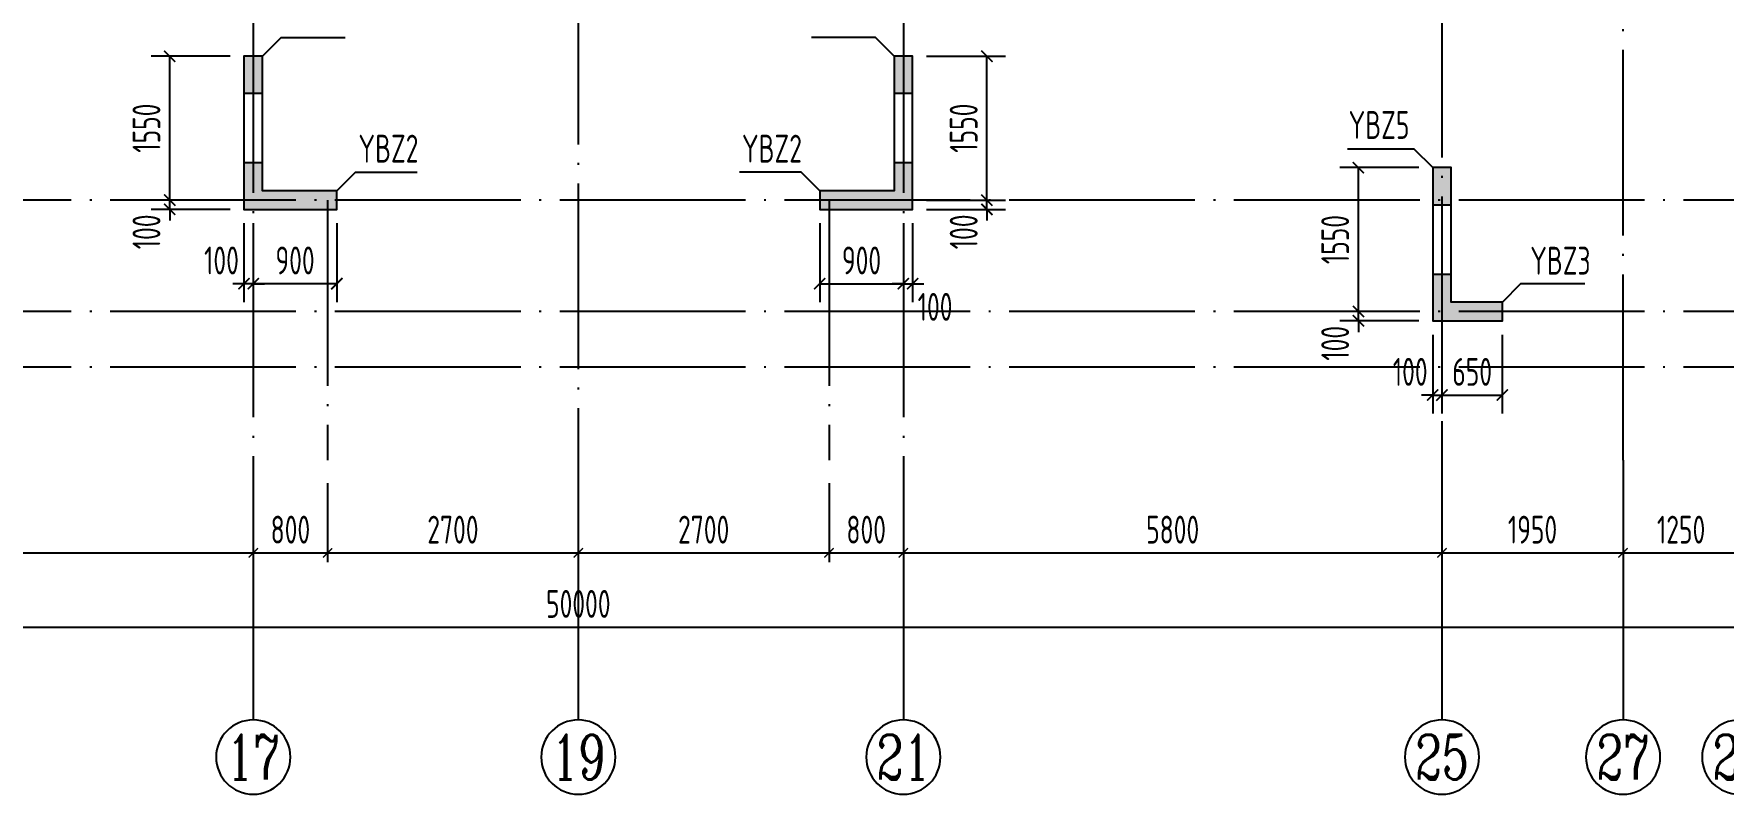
# Model space of a CAD drawing. Extents: x -1307975 to -76406, y -96289 to 379359.
# Drawn here: x -952058 to -933867, y 276150 to 284342 of the extents above; entities that cross this region are included whole.
import ezdxf
from ezdxf.enums import TextEntityAlignment as Align

# ---------------------------------------------------------------- set-up
doc = ezdxf.new("R2010")
doc.units = 0
doc.header["$LTSCALE"] = 1000
doc.linetypes.add('DOTE', pattern=[2.42, 2, -0.2, 0.02, -0.2])
doc.layers.get('0').update_dxf_attribs({"linetype": 'CONTINUOUS'})
doc.layers.get('DEFPOINTS').update_dxf_attribs({"linetype": 'CONTINUOUS'})
for name, color, linetype in [('A-AXIS', 1, 'CONTINUOUS'), ('A-DOTE', 10, 'DOTE'), ('AXIS_NUM', 7, 'CONTINUOUS'), ('S-Q墙实线', 6, 'CONTINUOUS'), ('S-Q墙标注', 3, 'CONTINUOUS'), ('S-X详图填充', 252, 'CONTINUOUS'), ('S-X详图实线', 4, 'CONTINUOUS'), ('S-Y一般标注', 3, 'CONTINUOUS'), ('S-Z柱编号', 6, 'CONTINUOUS')]:
    doc.layers.add(name, color=color, linetype=linetype)
doc.styles.add('TSSD_Axis', font='complex.shx', dxfattribs={"width": 0.7, "bigfont": 'hztxt.shx'})
doc.styles.add('TSSD_DIMENSION', font='Tssdeng.shx', dxfattribs={"width": 0.7, "bigfont": 'tssdchn.shx'})
doc.styles.add('TSSD_REIN', font='tssdeng.shx', dxfattribs={"width": 0.7, "height": 300, "bigfont": 'tssdchn.shx'})
doc.styles.add('结构文字', font='zstxt.shx', dxfattribs={"width": 0.7, "bigfont": 'zshz.shx'})
doc.dimstyles.new('STRUCK', dxfattribs={"dimtxt": 400, "dimasz": 121, "dimexe": 200, "dimexo": 150, "dimgap": 115, "dimtad": 1, "dimdec": 0, "dimdsep": 46, "dimtxsty": '结构文字', "dimblk": 'ARCHTICK', "dimcen": 400, "dimclrd": 3, "dimclre": 3, "dimclrt": 7, "dimadec": 0, "dimazin": 0, "dimtfac": 1, "dimtdec": 0, "dimtix": 1, "dimtmove": 2, "dimatfit": 3, "dimldrblk": '_DIMX', "dimfxl": 1, "dimtolj": 1, "dimtzin": 0, "dimarcsym": 0})
doc.dimstyles.new('TSSD_100_100', dxfattribs={"dimtxt": 300, "dimasz": 100, "dimexe": 100, "dimexo": 250, "dimgap": 100, "dimtad": 1, "dimdec": 0, "dimzin": 0, "dimdsep": 46, "dimtxsty": 'TSSD_DIMENSION', "dimblk": 'ARCHTICK', "dimcen": 0, "dimdle": 100, "dimclrt": 7, "dimadec": 0, "dimazin": 0, "dimtfac": 1, "dimtdec": 0, "dimtix": 1, "dimtmove": 2, "dimatfit": 3, "dimldrblk": 'ARCHTICK', "dimfxl": 1, "dimtolj": 1, "dimtzin": 0, "dimarcsym": 0})

# ---------------------------------------------------------------- blocks, each defined once
blk = doc.blocks.new('_ArchTick')
at = {"color": 0, "linetype": 'ByBlock', "const_width": 0.15}
blk.add_lwpolyline([(-0.5, -0.5), (0.5, 0.5)], dxfattribs=at)
blk = doc.blocks.new('*D232')
at = {"layer": 'DEFPOINTS', "color": 0, "transparency": 16777216}
for p in [(20300, 3600), (26100, 3600), (26100, 2600)]:
    blk.add_point(p, dxfattribs=at)
at = {"layer": 'S-Y一般标注', "color": 0, "lineweight": -2, "transparency": 16777216}
for p, q in [((20300, 3350), (20300, 2500)), ((26100, 3350), (26100, 2500)), ((20200, 2600), (26200, 2600))]:
    blk.add_line(p, q, dxfattribs=at)
at = {"layer": 'S-Y一般标注', "color": 0, "lineweight": -2, "transparency": 16777216, "xscale": 100, "yscale": 100, "zscale": 100, "rotation": 180}
blk.add_blockref('_ArchTick', (20300, 2600), dxfattribs=at)
at = {"layer": 'S-Y一般标注', "color": 0, "lineweight": -2, "transparency": 16777216, "xscale": 100, "yscale": 100, "zscale": 100}
blk.add_blockref('_ArchTick', (26100, 2600), dxfattribs=at)
at = {"layer": 'S-Y一般标注', "color": 7, "transparency": 16777216, "insert": (23200, 2850), "char_height": 300, "attachment_point": 5, "style": 'TSSD_DIMENSION'}
blk.add_mtext('\\A1;5800', dxfattribs=at)
blk = doc.blocks.new('ts_axno')
at = {"color": 0, "linetype": 'ByBlock', "lineweight": -2}
blk.add_circle((0, 0), 0.5, dxfattribs=at)
at = {"color": 0, "linetype": 'ByBlock', "lineweight": -2, "style": 'TSSD_Axis', "width": 0.7}
blk.add_attdef('A', text='', height=0.6, dxfattribs=at).set_placement((0, 0), align=Align.MIDDLE_CENTER)
blk = doc.blocks.new('*D233')
at = {"layer": 'DEFPOINTS', "color": 0, "transparency": 16777216}
for p in [(26100, 3600), (26900, 3600), (26900, 2600)]:
    blk.add_point(p, dxfattribs=at)
at = {"layer": 'S-Y一般标注', "color": 0, "lineweight": -2, "transparency": 16777216}
for p, q in [((26100, 3350), (26100, 2500)), ((26900, 3350), (26900, 2500)), ((26000, 2600), (27000, 2600))]:
    blk.add_line(p, q, dxfattribs=at)
at = {"layer": 'S-Y一般标注', "color": 0, "lineweight": -2, "transparency": 16777216, "xscale": 100, "yscale": 100, "zscale": 100, "rotation": 180}
blk.add_blockref('_ArchTick', (26100, 2600), dxfattribs=at)
at = {"layer": 'S-Y一般标注', "color": 0, "lineweight": -2, "transparency": 16777216, "xscale": 100, "yscale": 100, "zscale": 100}
blk.add_blockref('_ArchTick', (26900, 2600), dxfattribs=at)
at = {"layer": 'S-Y一般标注', "color": 7, "transparency": 16777216, "insert": (26500, 2850), "char_height": 300, "attachment_point": 5, "style": 'TSSD_DIMENSION'}
blk.add_mtext('\\A1;800', dxfattribs=at)
blk = doc.blocks.new('*D234')
at = {"layer": 'DEFPOINTS', "color": 0, "transparency": 16777216}
for p in [(26900, 3600), (29600, 3600), (29600, 2600)]:
    blk.add_point(p, dxfattribs=at)
at = {"layer": 'S-Y一般标注', "color": 0, "lineweight": -2, "transparency": 16777216}
for p, q in [((26900, 3350), (26900, 2500)), ((29600, 3350), (29600, 2500)), ((26800, 2600), (29700, 2600))]:
    blk.add_line(p, q, dxfattribs=at)
at = {"layer": 'S-Y一般标注', "color": 0, "lineweight": -2, "transparency": 16777216, "xscale": 100, "yscale": 100, "zscale": 100, "rotation": 180}
blk.add_blockref('_ArchTick', (26900, 2600), dxfattribs=at)
at = {"layer": 'S-Y一般标注', "color": 0, "lineweight": -2, "transparency": 16777216, "xscale": 100, "yscale": 100, "zscale": 100}
blk.add_blockref('_ArchTick', (29600, 2600), dxfattribs=at)
at = {"layer": 'S-Y一般标注', "color": 7, "transparency": 16777216, "insert": (28250, 2850), "char_height": 300, "attachment_point": 5, "style": 'TSSD_DIMENSION'}
blk.add_mtext('\\A1;2700', dxfattribs=at)
blk = doc.blocks.new('*D235')
at = {"layer": 'DEFPOINTS', "color": 0, "transparency": 16777216}
for p in [(32300, 3600), (33100, 3600), (33100, 2600)]:
    blk.add_point(p, dxfattribs=at)
at = {"layer": 'S-Y一般标注', "color": 0, "lineweight": -2, "transparency": 16777216}
for p, q in [((32300, 3350), (32300, 2500)), ((33100, 3350), (33100, 2500)), ((32200, 2600), (33200, 2600))]:
    blk.add_line(p, q, dxfattribs=at)
at = {"layer": 'S-Y一般标注', "color": 0, "lineweight": -2, "transparency": 16777216, "xscale": 100, "yscale": 100, "zscale": 100, "rotation": 180}
blk.add_blockref('_ArchTick', (32300, 2600), dxfattribs=at)
at = {"layer": 'S-Y一般标注', "color": 0, "lineweight": -2, "transparency": 16777216, "xscale": 100, "yscale": 100, "zscale": 100}
blk.add_blockref('_ArchTick', (33100, 2600), dxfattribs=at)
at = {"layer": 'S-Y一般标注', "color": 7, "transparency": 16777216, "insert": (32700, 2850), "char_height": 300, "attachment_point": 5, "style": 'TSSD_DIMENSION'}
blk.add_mtext('\\A1;800', dxfattribs=at)
blk = doc.blocks.new('*D236')
at = {"layer": 'DEFPOINTS', "color": 0, "transparency": 16777216}
for p in [(33100, 3600), (38900, 3600), (38900, 2600)]:
    blk.add_point(p, dxfattribs=at)
at = {"layer": 'S-Y一般标注', "color": 0, "lineweight": -2, "transparency": 16777216}
for p, q in [((33100, 3350), (33100, 2500)), ((38900, 3350), (38900, 2500)), ((33000, 2600), (39000, 2600))]:
    blk.add_line(p, q, dxfattribs=at)
at = {"layer": 'S-Y一般标注', "color": 0, "lineweight": -2, "transparency": 16777216, "xscale": 100, "yscale": 100, "zscale": 100, "rotation": 180}
blk.add_blockref('_ArchTick', (33100, 2600), dxfattribs=at)
at = {"layer": 'S-Y一般标注', "color": 0, "lineweight": -2, "transparency": 16777216, "xscale": 100, "yscale": 100, "zscale": 100}
blk.add_blockref('_ArchTick', (38900, 2600), dxfattribs=at)
at = {"layer": 'S-Y一般标注', "color": 7, "transparency": 16777216, "insert": (36000, 2850), "char_height": 300, "attachment_point": 5, "style": 'TSSD_DIMENSION'}
blk.add_mtext('\\A1;5800', dxfattribs=at)
blk = doc.blocks.new('*D241')
at = {"layer": 'DEFPOINTS', "color": 0, "transparency": 16777216}
for p in [(4600, 3600), (54600, 3600), (54600, 1800)]:
    blk.add_point(p, dxfattribs=at)
at = {"layer": 'S-Y一般标注', "color": 0, "lineweight": -2, "transparency": 16777216}
for p, q in [((4600, 3350), (4600, 1700)), ((54600, 3350), (54600, 1700)), ((4500, 1800), (54700, 1800))]:
    blk.add_line(p, q, dxfattribs=at)
at = {"layer": 'S-Y一般标注', "color": 0, "lineweight": -2, "transparency": 16777216, "xscale": 100, "yscale": 100, "zscale": 100, "rotation": 180}
blk.add_blockref('_ArchTick', (4600, 1800), dxfattribs=at)
at = {"layer": 'S-Y一般标注', "color": 0, "lineweight": -2, "transparency": 16777216, "xscale": 100, "yscale": 100, "zscale": 100}
blk.add_blockref('_ArchTick', (54600, 1800), dxfattribs=at)
at = {"layer": 'S-Y一般标注', "color": 7, "transparency": 16777216, "insert": (29600, 2050), "char_height": 300, "attachment_point": 5, "style": 'TSSD_DIMENSION'}
blk.add_mtext('\\A1;50000', dxfattribs=at)
blk = doc.blocks.new('*D244')
at = {"layer": 'DEFPOINTS', "color": 0, "transparency": 16777216}
for p in [(29600, 3600), (32300, 3600), (32300, 2600)]:
    blk.add_point(p, dxfattribs=at)
at = {"layer": 'S-Y一般标注', "color": 0, "lineweight": -2, "transparency": 16777216}
for p, q in [((29600, 3350), (29600, 2500)), ((32300, 3350), (32300, 2500)), ((29500, 2600), (32400, 2600))]:
    blk.add_line(p, q, dxfattribs=at)
at = {"layer": 'S-Y一般标注', "color": 0, "lineweight": -2, "transparency": 16777216, "xscale": 100, "yscale": 100, "zscale": 100, "rotation": 180}
blk.add_blockref('_ArchTick', (29600, 2600), dxfattribs=at)
at = {"layer": 'S-Y一般标注', "color": 0, "lineweight": -2, "transparency": 16777216, "xscale": 100, "yscale": 100, "zscale": 100}
blk.add_blockref('_ArchTick', (32300, 2600), dxfattribs=at)
at = {"layer": 'S-Y一般标注', "color": 7, "transparency": 16777216, "insert": (30950, 2850), "char_height": 300, "attachment_point": 5, "style": 'TSSD_DIMENSION'}
blk.add_mtext('\\A1;2700', dxfattribs=at)
blk = doc.blocks.new('*D245')
at = {"layer": 'DEFPOINTS', "color": 0, "transparency": 16777216}
for p in [(38900, 3600), (40850, 3600), (40850, 2600)]:
    blk.add_point(p, dxfattribs=at)
at = {"layer": 'S-Y一般标注', "color": 0, "lineweight": -2, "transparency": 16777216}
for p, q in [((38900, 3350), (38900, 2500)), ((40850, 3350), (40850, 2500)), ((38800, 2600), (40950, 2600))]:
    blk.add_line(p, q, dxfattribs=at)
at = {"layer": 'S-Y一般标注', "color": 0, "lineweight": -2, "transparency": 16777216, "xscale": 100, "yscale": 100, "zscale": 100, "rotation": 180}
blk.add_blockref('_ArchTick', (38900, 2600), dxfattribs=at)
at = {"layer": 'S-Y一般标注', "color": 0, "lineweight": -2, "transparency": 16777216, "xscale": 100, "yscale": 100, "zscale": 100}
blk.add_blockref('_ArchTick', (40850, 2600), dxfattribs=at)
at = {"layer": 'S-Y一般标注', "color": 7, "transparency": 16777216, "insert": (39875, 2850), "char_height": 300, "attachment_point": 5, "style": 'TSSD_DIMENSION'}
blk.add_mtext('\\A1;1950', dxfattribs=at)
blk = doc.blocks.new('*D262')
at = {"layer": 'DEFPOINTS', "color": 0, "transparency": 16777216}
for p in [(40850, 3600), (42100, 3600), (42100, 2600)]:
    blk.add_point(p, dxfattribs=at)
at = {"layer": 'S-Y一般标注', "color": 0, "lineweight": -2, "transparency": 16777216}
for p, q in [((40850, 3350), (40850, 2500)), ((42100, 3350), (42100, 2500)), ((40750, 2600), (42200, 2600))]:
    blk.add_line(p, q, dxfattribs=at)
at = {"layer": 'S-Y一般标注', "color": 0, "lineweight": -2, "transparency": 16777216, "xscale": 100, "yscale": 100, "zscale": 100, "rotation": 180}
blk.add_blockref('_ArchTick', (40850, 2600), dxfattribs=at)
at = {"layer": 'S-Y一般标注', "color": 0, "lineweight": -2, "transparency": 16777216, "xscale": 100, "yscale": 100, "zscale": 100}
blk.add_blockref('_ArchTick', (42100, 2600), dxfattribs=at)
at = {"layer": 'S-Y一般标注', "color": 7, "transparency": 16777216, "insert": (41475, 2850), "char_height": 300, "attachment_point": 5, "style": 'TSSD_DIMENSION'}
blk.add_mtext('\\A1;1250', dxfattribs=at)
blk = doc.blocks.new('*D1248')
at = {"layer": 'DEFPOINTS', "color": 0, "transparency": 16777216}
for p in [(-950595, 282550), (-949795, 282550), (-949795, 282450)]:
    blk.add_point(p, dxfattribs=at)
at = {"layer": 'S-Q墙标注', "color": 3, "lineweight": -2, "transparency": 16777216}
for p, q in [((-949945, 282550), (-950795, 282550)), ((-950595, 282550), (-950595, 282671)), ((-950595, 282450), (-950595, 282550)), ((-949945, 282450), (-950795, 282450)), ((-950595, 282450), (-950595, 282329))]:
    blk.add_line(p, q, dxfattribs=at)
at = {"layer": 'S-Q墙标注', "color": 3, "lineweight": -2, "transparency": 16777216, "xscale": 121, "yscale": 121, "zscale": 121}
for p, rotation in [((-950595, 282550), 270), ((-950595, 282450), 90)]:
    blk.add_blockref('_ArchTick', p, dxfattribs=dict(at, rotation=rotation))
at = {"layer": 'S-Q墙标注', "color": 7, "transparency": 16777216, "insert": (-950845, 282208), "char_height": 300, "attachment_point": 5, "rotation": 90, "style": 'TSSD_REIN'}
blk.add_mtext('\\A1;100', dxfattribs=at)
blk = doc.blocks.new('_DIMX')
blk.add_line((-150, 0), (150, 0))
at = {"const_width": 50}
blk.add_lwpolyline([(-70, -70), (70, 70)], dxfattribs=at)
blk = doc.blocks.new('*D1249')
at = {"layer": 'DEFPOINTS', "color": 0, "transparency": 16777216}
for p in [(-950595, 284100), (-949795, 284100), (-949795, 282550)]:
    blk.add_point(p, dxfattribs=at)
at = {"layer": 'S-Q墙标注', "color": 3, "lineweight": -2, "transparency": 16777216}
for p, q in [((-949945, 284100), (-950795, 284100)), ((-950595, 282550), (-950595, 284100)), ((-949945, 282550), (-950795, 282550))]:
    blk.add_line(p, q, dxfattribs=at)
at = {"layer": 'S-Q墙标注', "color": 3, "lineweight": -2, "transparency": 16777216, "xscale": 121, "yscale": 121, "zscale": 121}
for p, rotation in [((-950595, 284100), 90), ((-950595, 282550), 270)]:
    blk.add_blockref('_ArchTick', p, dxfattribs=dict(at, rotation=rotation))
at = {"layer": 'S-Q墙标注', "color": 7, "transparency": 16777216, "insert": (-950845, 283325), "char_height": 300, "attachment_point": 5, "rotation": 90, "style": 'TSSD_REIN'}
blk.add_mtext('\\A1;1550', dxfattribs=at)
blk = doc.blocks.new('*D1250')
at = {"layer": 'DEFPOINTS', "color": 0, "transparency": 16777216}
for p in [(-949695, 282450), (-948795, 282450), (-949695, 281650)]:
    blk.add_point(p, dxfattribs=at)
at = {"layer": 'S-Q墙标注', "color": 3, "lineweight": -2, "transparency": 16777216}
for p, q in [((-949695, 282300), (-949695, 281450)), ((-948795, 282300), (-948795, 281450)), ((-948795, 281650), (-949695, 281650))]:
    blk.add_line(p, q, dxfattribs=at)
at = {"layer": 'S-Q墙标注', "color": 3, "lineweight": -2, "transparency": 16777216, "xscale": 121, "yscale": 121, "zscale": 121, "rotation": 180}
blk.add_blockref('_ArchTick', (-949695, 281650), dxfattribs=at)
at = {"layer": 'S-Q墙标注', "color": 3, "lineweight": -2, "transparency": 16777216, "xscale": 121, "yscale": 121, "zscale": 121}
blk.add_blockref('_ArchTick', (-948795, 281650), dxfattribs=at)
at = {"layer": 'S-Q墙标注', "color": 7, "transparency": 16777216, "insert": (-949245, 281900), "char_height": 300, "attachment_point": 5, "style": 'TSSD_REIN'}
blk.add_mtext('\\A1;900', dxfattribs=at)
blk = doc.blocks.new('*D1251')
at = {"layer": 'DEFPOINTS', "color": 0, "transparency": 16777216}
for p in [(-949795, 282450), (-949695, 282450), (-949795, 281650)]:
    blk.add_point(p, dxfattribs=at)
at = {"layer": 'S-Q墙标注', "color": 3, "lineweight": -2, "transparency": 16777216}
for p, q in [((-949795, 282300), (-949795, 281450)), ((-949695, 282300), (-949695, 281450)), ((-949795, 281650), (-949916, 281650)), ((-949695, 281650), (-949795, 281650)), ((-949695, 281650), (-949574, 281650))]:
    blk.add_line(p, q, dxfattribs=at)
at = {"layer": 'S-Q墙标注', "color": 3, "lineweight": -2, "transparency": 16777216, "xscale": 121, "yscale": 121, "zscale": 121}
blk.add_blockref('_ArchTick', (-949795, 281650), dxfattribs=at)
at = {"layer": 'S-Q墙标注', "color": 3, "lineweight": -2, "transparency": 16777216, "xscale": 121, "yscale": 121, "zscale": 121, "rotation": 180}
blk.add_blockref('_ArchTick', (-949695, 281650), dxfattribs=at)
at = {"layer": 'S-Q墙标注', "color": 7, "transparency": 16777216, "insert": (-950037, 281900), "char_height": 300, "attachment_point": 5, "style": 'TSSD_REIN'}
blk.add_mtext('\\A1;100', dxfattribs=at)
blk = doc.blocks.new('*D1323')
at = {"layer": 'DEFPOINTS', "color": 0, "transparency": 16777216}
for p in [(-942595, 282550), (-941795, 282550), (-942595, 282450)]:
    blk.add_point(p, dxfattribs=at)
at = {"layer": 'S-Q墙标注', "color": 3, "lineweight": -2, "transparency": 16777216}
for p, q in [((-942445, 282550), (-941595, 282550)), ((-941795, 282550), (-941795, 282671)), ((-941795, 282450), (-941795, 282550)), ((-942445, 282450), (-941595, 282450)), ((-941795, 282450), (-941795, 282329))]:
    blk.add_line(p, q, dxfattribs=at)
at = {"layer": 'S-Q墙标注', "color": 3, "lineweight": -2, "transparency": 16777216, "xscale": 121, "yscale": 121, "zscale": 121}
for p, rotation in [((-941795, 282550), 270), ((-941795, 282450), 90)]:
    blk.add_blockref('_ArchTick', p, dxfattribs=dict(at, rotation=rotation))
at = {"layer": 'S-Q墙标注', "color": 7, "transparency": 16777216, "insert": (-942045, 282208), "char_height": 300, "attachment_point": 5, "rotation": 90, "style": 'TSSD_REIN'}
blk.add_mtext('\\A1;100', dxfattribs=at)
blk = doc.blocks.new('*D1324')
at = {"layer": 'DEFPOINTS', "color": 0, "transparency": 16777216}
for p in [(-942595, 284100), (-941795, 284100), (-942595, 282550)]:
    blk.add_point(p, dxfattribs=at)
at = {"layer": 'S-Q墙标注', "color": 3, "lineweight": -2, "transparency": 16777216}
for p, q in [((-942445, 284100), (-941595, 284100)), ((-941795, 282550), (-941795, 284100)), ((-942445, 282550), (-941595, 282550))]:
    blk.add_line(p, q, dxfattribs=at)
at = {"layer": 'S-Q墙标注', "color": 3, "lineweight": -2, "transparency": 16777216, "xscale": 121, "yscale": 121, "zscale": 121}
for p, rotation in [((-941795, 284100), 90), ((-941795, 282550), 270)]:
    blk.add_blockref('_ArchTick', p, dxfattribs=dict(at, rotation=rotation))
at = {"layer": 'S-Q墙标注', "color": 7, "transparency": 16777216, "insert": (-942045, 283325), "char_height": 300, "attachment_point": 5, "rotation": 90, "style": 'TSSD_REIN'}
blk.add_mtext('\\A1;1550', dxfattribs=at)
blk = doc.blocks.new('*D1325')
at = {"layer": 'DEFPOINTS', "color": 0, "transparency": 16777216}
for p in [(-943595, 282450), (-942695, 282450), (-942695, 281650)]:
    blk.add_point(p, dxfattribs=at)
at = {"layer": 'S-Q墙标注', "color": 3, "lineweight": -2, "transparency": 16777216}
for p, q in [((-943595, 282300), (-943595, 281450)), ((-942695, 282300), (-942695, 281450)), ((-943595, 281650), (-942695, 281650))]:
    blk.add_line(p, q, dxfattribs=at)
at = {"layer": 'S-Q墙标注', "color": 3, "lineweight": -2, "transparency": 16777216, "xscale": 121, "yscale": 121, "zscale": 121, "rotation": 180}
blk.add_blockref('_ArchTick', (-943595, 281650), dxfattribs=at)
at = {"layer": 'S-Q墙标注', "color": 3, "lineweight": -2, "transparency": 16777216, "xscale": 121, "yscale": 121, "zscale": 121}
blk.add_blockref('_ArchTick', (-942695, 281650), dxfattribs=at)
at = {"layer": 'S-Q墙标注', "color": 7, "transparency": 16777216, "insert": (-943145, 281900), "char_height": 300, "attachment_point": 5, "style": 'TSSD_REIN'}
blk.add_mtext('\\A1;900', dxfattribs=at)
blk = doc.blocks.new('*D1326')
at = {"layer": 'DEFPOINTS', "color": 0, "transparency": 16777216}
for p in [(-942695, 282450), (-942595, 282450), (-942595, 281650)]:
    blk.add_point(p, dxfattribs=at)
at = {"layer": 'S-Q墙标注', "color": 3, "lineweight": -2, "transparency": 16777216}
for p, q in [((-942695, 282300), (-942695, 281450)), ((-942595, 282300), (-942595, 281450)), ((-942695, 281650), (-942816, 281650)), ((-942695, 281650), (-942595, 281650)), ((-942595, 281650), (-942474, 281650))]:
    blk.add_line(p, q, dxfattribs=at)
at = {"layer": 'S-Q墙标注', "color": 3, "lineweight": -2, "transparency": 16777216, "xscale": 121, "yscale": 121, "zscale": 121}
blk.add_blockref('_ArchTick', (-942695, 281650), dxfattribs=at)
at = {"layer": 'S-Q墙标注', "color": 3, "lineweight": -2, "transparency": 16777216, "xscale": 121, "yscale": 121, "zscale": 121, "rotation": 180}
blk.add_blockref('_ArchTick', (-942595, 281650), dxfattribs=at)
at = {"layer": 'S-Q墙标注', "color": 7, "transparency": 16777216, "insert": (-942353, 281400), "char_height": 300, "attachment_point": 5, "style": 'TSSD_REIN'}
blk.add_mtext('\\A1;100', dxfattribs=at)
blk = doc.blocks.new('*D1327')
at = {"layer": 'DEFPOINTS', "color": 0, "transparency": 16777216}
for p in [(-937795, 281350), (-936995, 281350), (-936995, 281250)]:
    blk.add_point(p, dxfattribs=at)
at = {"layer": 'S-Q墙标注', "color": 3, "lineweight": -2, "transparency": 16777216}
for p, q in [((-937795, 281350), (-937795, 281471)), ((-937145, 281350), (-937995, 281350)), ((-937145, 281250), (-937995, 281250)), ((-937795, 281250), (-937795, 281350)), ((-937795, 281250), (-937795, 281129))]:
    blk.add_line(p, q, dxfattribs=at)
at = {"layer": 'S-Q墙标注', "color": 3, "lineweight": -2, "transparency": 16777216, "xscale": 121, "yscale": 121, "zscale": 121}
for p, rotation in [((-937795, 281350), 270), ((-937795, 281250), 90)]:
    blk.add_blockref('_ArchTick', p, dxfattribs=dict(at, rotation=rotation))
at = {"layer": 'S-Q墙标注', "color": 7, "transparency": 16777216, "insert": (-938045, 281008), "char_height": 300, "attachment_point": 5, "rotation": 90, "style": 'TSSD_REIN'}
blk.add_mtext('\\A1;100', dxfattribs=at)
blk = doc.blocks.new('*D1328')
at = {"layer": 'DEFPOINTS', "color": 0, "transparency": 16777216}
for p in [(-937795, 282900), (-936995, 282900), (-936995, 281350)]:
    blk.add_point(p, dxfattribs=at)
at = {"layer": 'S-Q墙标注', "color": 3, "lineweight": -2, "transparency": 16777216}
for p, q in [((-937145, 282900), (-937995, 282900)), ((-937795, 281350), (-937795, 282900)), ((-937145, 281350), (-937995, 281350))]:
    blk.add_line(p, q, dxfattribs=at)
at = {"layer": 'S-Q墙标注', "color": 3, "lineweight": -2, "transparency": 16777216, "xscale": 121, "yscale": 121, "zscale": 121}
for p, rotation in [((-937795, 282900), 90), ((-937795, 281350), 270)]:
    blk.add_blockref('_ArchTick', p, dxfattribs=dict(at, rotation=rotation))
at = {"layer": 'S-Q墙标注', "color": 7, "transparency": 16777216, "insert": (-938045, 282125), "char_height": 300, "attachment_point": 5, "rotation": 90, "style": 'TSSD_REIN'}
blk.add_mtext('\\A1;1550', dxfattribs=at)
blk = doc.blocks.new('*D1329')
at = {"layer": 'DEFPOINTS', "color": 0, "transparency": 16777216}
for p in [(-936995, 281250), (-936895, 281250), (-936895, 280450)]:
    blk.add_point(p, dxfattribs=at)
at = {"layer": 'S-Q墙标注', "color": 3, "lineweight": -2, "transparency": 16777216}
for p, q in [((-936995, 281100), (-936995, 280250)), ((-936895, 281100), (-936895, 280250)), ((-936995, 280450), (-937116, 280450)), ((-936995, 280450), (-936895, 280450)), ((-936895, 280450), (-936774, 280450))]:
    blk.add_line(p, q, dxfattribs=at)
at = {"layer": 'S-Q墙标注', "color": 3, "lineweight": -2, "transparency": 16777216, "xscale": 121, "yscale": 121, "zscale": 121}
blk.add_blockref('_ArchTick', (-936995, 280450), dxfattribs=at)
at = {"layer": 'S-Q墙标注', "color": 3, "lineweight": -2, "transparency": 16777216, "xscale": 121, "yscale": 121, "zscale": 121, "rotation": 180}
blk.add_blockref('_ArchTick', (-936895, 280450), dxfattribs=at)
at = {"layer": 'S-Q墙标注', "color": 7, "transparency": 16777216, "insert": (-937237, 280700), "char_height": 300, "attachment_point": 5, "style": 'TSSD_REIN'}
blk.add_mtext('\\A1;100', dxfattribs=at)
blk = doc.blocks.new('*D1330')
at = {"layer": 'DEFPOINTS', "color": 0, "transparency": 16777216}
for p in [(-936895, 281250), (-936245, 281250), (-936245, 280450)]:
    blk.add_point(p, dxfattribs=at)
at = {"layer": 'S-Q墙标注', "color": 3, "lineweight": -2, "transparency": 16777216}
for p, q in [((-936895, 281100), (-936895, 280250)), ((-936245, 281100), (-936245, 280250)), ((-936895, 280450), (-936245, 280450))]:
    blk.add_line(p, q, dxfattribs=at)
at = {"layer": 'S-Q墙标注', "color": 3, "lineweight": -2, "transparency": 16777216, "xscale": 121, "yscale": 121, "zscale": 121, "rotation": 180}
blk.add_blockref('_ArchTick', (-936895, 280450), dxfattribs=at)
at = {"layer": 'S-Q墙标注', "color": 3, "lineweight": -2, "transparency": 16777216, "xscale": 121, "yscale": 121, "zscale": 121}
blk.add_blockref('_ArchTick', (-936245, 280450), dxfattribs=at)
at = {"layer": 'S-Q墙标注', "color": 7, "transparency": 16777216, "insert": (-936570, 280700), "char_height": 300, "attachment_point": 5, "style": 'TSSD_REIN'}
blk.add_mtext('\\A1;650', dxfattribs=at)
blk = doc.blocks.new('20210726.16350016')
at = {"layer": 'A-AXIS'}
for p, q in [((26100, 3600), (26100, 800)), ((29600, 3600), (29600, 800)), ((33100, 3600), (33100, 800)), ((38900, 3600.1), (38900, 800.1)), ((40850, 3600), (40850, 800))]:
    blk.add_line(p, q, dxfattribs=at)
at = {"layer": 'A-DOTE'}
for p, q in [((29600, 21100), (29600, 3600)), ((38900.2, 13700), (38900, 3600)), ((40850, 3600), (40850, 11500)), ((26100, 10900), (26100, 3600)), ((33100, 10900), (33100, 3600)), ((55600, 6400), (3600, 6400)), ((26900, 6400), (26900, 3600)), ((32300, 6400), (32300, 3600)), ((55600, 5200), (3600, 5200)), ((55600, 4600), (3600, 4600))]:
    blk.add_line(p, q, dxfattribs=at)
at = {"layer": 'A-AXIS'}
ref = blk.add_blockref('ts_axno', (26100, 400), dxfattribs=dict(at, xscale=-800, yscale=800, zscale=800, rotation=180))
ref.add_attrib('10', '17', dxfattribs={"layer": 'AXIS_NUM', "height": 480, "style": 'TSSD_Axis', "width": 0.7}).set_placement((26100, 400), align=Align.MIDDLE_CENTER)
ref = blk.add_blockref('ts_axno', (29600, 400), dxfattribs=dict(at, xscale=-800, yscale=800, zscale=800, rotation=180))
ref.add_attrib('13', '19', dxfattribs={"layer": 'AXIS_NUM', "height": 480, "style": 'TSSD_Axis', "width": 0.7}).set_placement((29600, 400), align=Align.MIDDLE_CENTER)
ref = blk.add_blockref('ts_axno', (33100, 400), dxfattribs=dict(at, xscale=-800, yscale=800, zscale=800, rotation=180))
ref.add_attrib('13', '21', dxfattribs={"layer": 'AXIS_NUM', "height": 480, "style": 'TSSD_Axis', "width": 0.7}).set_placement((33100, 400), align=Align.MIDDLE_CENTER)
ref = blk.add_blockref('ts_axno', (38900, 400.1), dxfattribs=dict(at, xscale=-800, yscale=800, zscale=800, rotation=180))
ref.add_attrib('17', '25', dxfattribs={"layer": 'AXIS_NUM', "height": 480, "style": 'TSSD_Axis', "width": 0.7}).set_placement((38900, 400.1), align=Align.MIDDLE_CENTER)
ref = blk.add_blockref('ts_axno', (40850, 400), dxfattribs=dict(at, xscale=-800, yscale=800, zscale=800, rotation=180))
ref.add_attrib('19', '27', dxfattribs={"layer": 'AXIS_NUM', "height": 480, "style": 'TSSD_Axis', "width": 0.7}).set_placement((40850, 400), align=Align.MIDDLE_CENTER)
ref = blk.add_blockref('ts_axno', (42100, 400), dxfattribs=dict(at, xscale=-800, yscale=800, zscale=800, rotation=180))
ref.add_attrib('19', '28', dxfattribs={"layer": 'AXIS_NUM', "height": 480, "style": 'TSSD_Axis', "width": 0.7}).set_placement((42100, 400), align=Align.MIDDLE_CENTER)
at = {"layer": 'S-Y一般标注'}
for base, p1, p2, picture, middle in [((54600, 1800), (4600, 3600), (54600, 3600), '*D241', (29600, 2050)), ((26100, 2600), (20300, 3600), (26100, 3600), '*D232', (23200, 2850)), ((26900, 2600), (26100, 3600), (26900, 3600), '*D233', (26500, 2850)), ((29600, 2600), (26900, 3600), (29600, 3600), '*D234', (28250, 2850)), ((32300, 2600), (29600, 3600), (32300, 3600), '*D244', (30950, 2850)), ((33100, 2600), (32300, 3600), (33100, 3600), '*D235', (32700, 2850)), ((38900, 2600.1), (33100, 3600), (38900, 3600.1), '*D236', (36000, 2850.1)), ((40850, 2600.1), (38900, 3600.1), (40850, 3600.1), '*D245', (39875, 2850.1)), ((42100, 2600.1), (40850, 3600.1), (42100, 3600.1), '*D262', (41475, 2850.1))]:
    dim = blk.add_linear_dim(base=base, p1=p1, p2=p2, dimstyle='TSSD_100_100', dxfattribs=at)
    dim.commit()
    dim.dimension.update_dxf_attribs({"geometry": picture, "text_midpoint": middle})

msp = doc.modelspace()

# ---------------------------------------------------------------- hatches: boundary and pattern name
at = {"layer": 'S-X详图填充'}
h = msp.add_hatch(color=256, dxfattribs=at)
h.dxf.hatch_style = 1
h.paths.add_polyline_path([(-949794.84, 283700.33), (-949594.84, 283700.33), (-949594.84, 284100.33), (-949794.84, 284100.33)])
h = msp.add_hatch(color=256, dxfattribs=at)
h.dxf.hatch_style = 1
h.paths.add_polyline_path([(-942794.82, 283700.33), (-942594.82, 283700.33), (-942594.82, 284100.33), (-942794.82, 284100.33)])
h = msp.add_hatch(color=256, dxfattribs=at)
h.dxf.hatch_style = 1
h.paths.add_polyline_path([(-949594.84, 282950.33), (-949794.84, 282950.33), (-949794.84, 282450.33), (-948794.84, 282450.33), (-948794.84, 282650.33), (-949594.84, 282650.33)])
h = msp.add_hatch(color=256, dxfattribs=at)
h.dxf.hatch_style = 1
h.paths.add_polyline_path([(-942594.82, 282950.33), (-942794.82, 282950.33), (-942794.82, 282650.33), (-943594.82, 282650.33), (-943594.82, 282450.33), (-942594.82, 282450.33)])
h = msp.add_hatch(color=256, dxfattribs=at)
h.dxf.hatch_style = 1
h.paths.add_polyline_path([(-936994.82, 282500.32), (-936794.82, 282500.32), (-936794.82, 282900.32), (-936994.82, 282900.32)])
h = msp.add_hatch(color=256, dxfattribs=at)
h.dxf.hatch_style = 1
h.paths.add_polyline_path([(-936794.82, 281750.32), (-936994.82, 281750.32), (-936994.82, 281250.32), (-936244.83, 281250.32), (-936244.83, 281450.32), (-936794.82, 281450.32)])

# ---------------------------------------------------------------- linework, layer by layer
at = {"layer": 'S-Q墙实线'}
for points in [[(-949794.84, 282450.33), (-948894.84, 282450.33), (-948794.84, 282450.33), (-948794.84, 282650.33), (-948894.84, 282650.33), (-949594.84, 282650.33), (-949594.84, 284100.33), (-949794.84, 284100.33)], [(-943494.84, 282650.33), (-943594.82, 282650.33), (-943594.82, 282450.33), (-943494.84, 282450.33), (-942594.82, 282450.33), (-942594.82, 284100.33), (-942794.82, 284100.33), (-942794.82, 282650.33)], [(-936994.82, 281250.32), (-936244.83, 281250.32), (-936244.83, 281450.32), (-936794.82, 281450.32), (-936794.82, 282900.32), (-936994.82, 282900.32)]]:
    msp.add_lwpolyline(points, close=True, dxfattribs=at)
at = {"layer": 'S-X详图实线'}
for points in [[(-949794.84, 283700.33), (-949594.84, 283700.33), (-949594.84, 284100.33), (-949794.84, 284100.33), (-949794.84, 283700.33)], [(-942794.82, 283700.33), (-942594.82, 283700.33), (-942594.82, 284100.33), (-942794.82, 284100.33), (-942794.82, 283700.33)], [(-949594.84, 282950.33), (-949794.84, 282950.33), (-949794.84, 282450.33), (-948794.84, 282450.33), (-948794.84, 282650.33), (-949594.84, 282650.33), (-949594.84, 282950.33)], [(-942594.82, 282950.33), (-942794.82, 282950.33), (-942794.82, 282650.33), (-943594.82, 282650.33), (-943594.82, 282450.33), (-942594.82, 282450.33), (-942594.82, 282950.33)], [(-936994.82, 282500.32), (-936794.82, 282500.32), (-936794.82, 282900.32), (-936994.82, 282900.32), (-936994.82, 282500.32)], [(-936794.82, 281750.32), (-936994.82, 281750.32), (-936994.82, 281250.32), (-936244.83, 281250.32), (-936244.83, 281450.32), (-936794.82, 281450.32), (-936794.82, 281750.32)]]:
    msp.add_lwpolyline(points, close=True, dxfattribs=at)
at = {"layer": 'S-Z柱编号', "color": 7}
for points in [[(-949594.84, 284100.33), (-949394.84, 284300.33), (-948704.03, 284300.33)], [(-942794.82, 284100.33), (-942994.82, 284300.33), (-943685.64, 284300.33)], [(-936994.8, 282900.32), (-937194.8, 283100.32), (-937914, 283100.32)], [(-948794.84, 282650.33), (-948594.84, 282850.33), (-947931.16, 282850.33)], [(-943594.82, 282650.33), (-943794.82, 282850.33), (-944458.51, 282850.33)], [(-936244.81, 281450.32), (-936044.81, 281650.32), (-935355.5, 281650.32)]]:
    msp.add_lwpolyline(points, dxfattribs=at)

# ---------------------------------------------------------------- block references
at = {"layer": 'A-DOTE'}
msp.add_blockref('20210726.16350016', (-975794.83, 276150.28), dxfattribs=at)

# ---------------------------------------------------------------- texts
at = {"layer": 'S-Z柱编号', "color": 7, "style": 'TSSD_REIN', "width": 0.7}
for s, p in [('YBZ5', (-937900.57, 283119.82)), ('YBZ2', (-948562.66, 282864.47)), ('YBZ2', (-944432.78, 282864.47)), ('YBZ3', (-935944.81, 281657.38))]:
    msp.add_text(s, height=300, dxfattribs=at).set_placement(p, align=Align.BOTTOM_LEFT)

# ---------------------------------------------------------------- dimensions: what is measured, and where the dimension line sits
at = {"layer": 'S-Q墙标注'}
for base, p1, p2, angle, picture, middle in [((-950594.84, 284100.33), (-949794.84, 282550.33), (-949794.84, 284100.33), 90, '*D1249', (-950844.84, 283325.33)), ((-941794.82, 284100.33), (-942594.82, 282550.33), (-942594.82, 284100.33), 90, '*D1324', (-942044.82, 283325.33)), ((-937794.82, 282900.32), (-936994.82, 281350.33), (-936994.82, 282900.32), 90, '*D1328', (-938044.82, 282125.32)), ((-949694.83, 281650.33), (-948794.84, 282450.33), (-949694.83, 282450.33), 180, '*D1250', (-949244.84, 281900.33))]:
    dim = msp.add_linear_dim(base=base, p1=p1, p2=p2, angle=angle, dimstyle='STRUCK', override={"dimtxt": 300, "dimgap": 100, "dimtxsty": 'TSSD_REIN'}, dxfattribs=at)
    dim.commit()
    dim.dimension.update_dxf_attribs({"geometry": picture, "text_midpoint": middle})
for base, p1, p2, angle, picture, middle in [((-950594.84, 282550.33), (-949794.84, 282450.33), (-949794.84, 282550.33), 90, '*D1248', (-950844.84, 282208.4)), ((-941794.82, 282550.33), (-942594.82, 282450.33), (-942594.82, 282550.33), 90, '*D1323', (-942044.82, 282208.4)), ((-949794.84, 281650.33), (-949694.83, 282450.33), (-949794.84, 282450.33), 180, '*D1251', (-950036.77, 281900.33)), ((-937794.82, 281350.33), (-936994.82, 281250.32), (-936994.82, 281350.33), 90, '*D1327', (-938044.82, 281008.4))]:
    dim = msp.add_linear_dim(base=base, p1=p1, p2=p2, angle=angle, dimstyle='STRUCK', override={"dimtxt": 300, "dimgap": 100, "dimtxsty": 'TSSD_REIN'}, dxfattribs=at)
    dim.commit()
    dim.dimension.update_dxf_attribs({"geometry": picture, "text_midpoint": middle, "dimtype": 160})
for base, p1, p2, picture, middle in [((-942694.83, 281650.33), (-943594.82, 282450.33), (-942694.83, 282450.33), '*D1325', (-943144.83, 281900.33)), ((-936244.83, 280450.32), (-936894.8, 281250.32), (-936244.83, 281250.32), '*D1330', (-936569.82, 280700.32))]:
    dim = msp.add_linear_dim(base=base, p1=p1, p2=p2, dimstyle='STRUCK', override={"dimtxt": 300, "dimgap": 100, "dimtxsty": 'TSSD_REIN'}, dxfattribs=at)
    dim.commit()
    dim.dimension.update_dxf_attribs({"geometry": picture, "text_midpoint": middle})
for base, p1, p2, picture, middle in [((-942594.82, 281650.33), (-942694.83, 282450.33), (-942594.82, 282450.33), '*D1326', (-942352.9, 281400.33)), ((-936894.8, 280450.32), (-936994.82, 281250.32), (-936894.8, 281250.32), '*D1329', (-937236.74, 280700.32))]:
    dim = msp.add_linear_dim(base=base, p1=p1, p2=p2, dimstyle='STRUCK', override={"dimtxt": 300, "dimgap": 100, "dimtxsty": 'TSSD_REIN'}, dxfattribs=at)
    dim.commit()
    dim.dimension.update_dxf_attribs({"geometry": picture, "text_midpoint": middle, "dimtype": 160})

doc.saveas('drawing.dxf')
